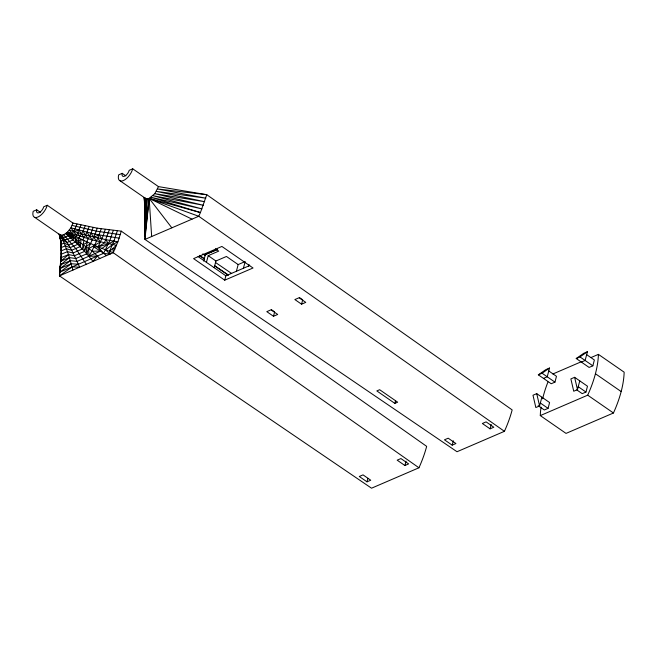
<?xml version="1.0" encoding="UTF-8"?>
<svg xmlns="http://www.w3.org/2000/svg" width="657" height="657" viewBox="0 0 657 657"><rect width="100%" height="100%" fill="white"/><g stroke="black" fill="none" stroke-linecap="round" stroke-linejoin="round"><path stroke-width="0.99" d="M47.238 205.263A10.684 5.092 -55.3 0 1 37.925 217.024A10.684 5.092 -55.3 0 1 33.203 211.299L36.71 209.788A5.338 2.546 -55.3 0 0 39.075 212.654A5.338 2.546 -55.3 0 0 43.732 206.774L47.238 205.263L72.976 223.068L97.187 228.168L121.29 231.157L426.664 446.366A87.915 41.925 -55.3 0 1 418.944 467.784L371.534 488.2L59.45 275.883L60.912 257.708L60.961 241.833M121.29 231.157L117.907 241.751L113.242 252.715L59.45 275.883L60.608 263.391M158.46 186.604L154.789 193.675L149.155 198.373L144.992 236.438L144.869 197.946L145.953 198.71L144.942 239.419L457.017 451.737L504.428 431.321A87.915 41.925 -55.3 0 0 512.156 409.902L206.774 194.694L158.46 186.604L132.722 168.8L129.215 170.311A5.338 2.546 -55.3 0 1 124.559 176.191A5.338 2.546 -55.3 0 1 122.202 173.333L118.687 174.836A10.684 5.092 -55.3 0 0 123.409 180.56A10.684 5.092 -55.3 0 0 132.722 168.8M145.534 218.075L145.205 233.358L145.534 230.517M145.583 216.038L145.953 198.71L120.215 180.905M61.413 241.242L61.438 245.299M144.992 236.438L147.414 198.857L149.155 198.373L200.426 212.572L206.774 194.694L157.631 188.97L205.797 198.176L156.374 191.384L204.664 201.707L154.789 193.675L203.391 205.288L152.966 195.687L201.978 208.918L151.044 197.289L200.426 212.572L198.734 216.26L144.942 239.419L149.155 198.373L198.734 216.26L504.428 431.321M61.208 261.314L61.413 258.669L61.052 261.568M76.992 224.062L74.914 229.03L70.841 236.077L68.082 235.748L65.782 236.98L60.707 238.154L59.376 234.409L61.142 243.722L61.085 250.892L66.488 248.748L71.58 250.301L80.121 246.621L81.181 239.222L78.323 241.48L77.789 244.33L70.069 247.656L65.371 245.907L61.076 247.59L60.469 235.173L59.376 234.409L60.863 240.881M61.257 261.067L61.421 259.129M81.025 224.998L75.957 236.619L75.424 242.096L84.63 251.352L93.072 261.404L97.392 256.025L103.592 253.331L109.883 254.169L109.481 251.36L113.916 241.127L117.307 230.812M61.413 258.669L61.134 260.993L61.487 259.055M60.814 263.498L60.214 268.434L71.317 263.753L78.405 264.27L97.392 256.025L99.798 258.513M61.429 251.639L61.027 254.267L67.548 251.647L73.034 252.994L82.396 248.962L83.915 240.536M73.839 235.502L73.017 239.92L66.94 242.54L63.006 240.413L60.469 235.173L34.722 217.368M63.006 240.413L67.86 239.189L70.562 237.801L70.841 236.077L69.601 233.268L66.521 232.956L68.082 235.748L75.424 242.096L68.525 245.069L64.214 243.131L63.006 240.413L60.887 241.218L59.015 233.949M61.429 254.842L60.912 257.708L68.566 254.596L74.446 255.737L84.63 251.352L87.43 242.195L83.152 244.749L66.521 232.956M61.405 257.725L60.74 261.223L69.535 257.601L75.818 258.538L86.823 253.799C88.867 244.659 94.633 237.087 97.187 228.168M85.065 225.877C84.08 231.675 78.717 235.567 78.323 241.48L80.121 246.621M72.902 270.093L68.566 254.596L64.214 243.131L61.011 244.371L61.019 241.743M60.025 270.438L59.508 272.901L60.731 264.171L60.091 266.652M59.721 269.822L60.838 264.812L60.214 268.434L70.455 260.657L77.132 261.379L100.595 251.097L106.524 255.614M203.67 261.075L205.378 254.546L217.541 249.307M206.438 262.365L208.203 255.655L218.724 251.13L215.381 248.814M214.166 267.703L215.923 261.001L226.443 256.468L238.163 264.574L244.297 261.929M224.727 280.178L253.027 267.999L221.885 246.449L193.585 258.628L224.727 280.178L225.877 275.809L249.693 265.551M236.397 271.275L238.163 264.574M243.418 268.253L245.176 261.552M248.502 266.266L248.987 264.401M273.493 316.28L277.697 314.465L271.004 309.833L266.799 311.648L273.493 316.28L274.634 311.903L271.292 309.587M301.555 304.191L305.768 302.376L299.075 297.752L294.862 299.559L301.555 304.191L302.705 299.822L299.354 297.506M367.008 481.827L370.745 480.218L363.025 474.871L359.28 476.489L367.008 481.827L367.92 478.329M394.857 403.39L397.657 402.183L379.639 389.716L376.831 390.923L394.857 403.39L395.539 400.762M404.893 465.517L408.638 463.899L400.918 458.561L397.173 460.171L404.893 465.517L406.042 461.14M452.18 445.15L455.925 443.541L448.205 438.203L444.461 439.812L452.18 445.15L453.33 440.781M490.073 428.84L493.818 427.222L486.098 421.884L482.353 423.494L490.073 428.84L491.222 424.463M538.149 405.697L544.333 409.976L548.069 408.367L549.597 402.536L536.728 393.633L532.991 395.243L535.841 407.545L539.586 405.936L541.877 397.189M548.759 370.959L556.479 376.305L554.951 382.136L551.207 383.745L538.338 374.843L545.778 369.661L549.523 368.043L547.232 376.79L543.487 378.399M576.813 389.921L582.217 393.658L585.962 392.048L587.489 386.217L574.62 377.315L570.876 378.925L573.733 391.235L577.47 389.617L579.77 380.879M586.652 354.649L594.371 359.987L592.844 365.818L589.099 367.427L576.23 358.525L583.671 353.343L587.415 351.733L585.124 360.471L581.379 362.089M113.3 230.402L109.908 240.446L103.592 253.331L98.098 246.884L82.79 240.01L67.482 232.151L63.672 234.836L60.469 235.173C69.79 243.517 74.455 255.992 79.628 267.194L72.139 266.898L59.861 272.129L71.317 263.753M109.292 229.934L104.389 242.942L98.098 246.884L93.754 246.95L100.595 251.097L92.415 251.196L83.152 244.749L84.63 251.352M105.26 229.408L103.19 235.699L98.098 246.884L100.595 251.097M101.227 228.817C97.753 238.22 94.066 247.763 88.958 256.287L97.392 256.025L92.415 251.196M93.146 227.462L91.077 233.194L86.625 241.825M89.106 226.698L87.036 232.241L82.79 240.01M109.883 254.169L105.703 249.939L112.478 244.634L117.907 241.751L113.916 241.127L108.446 243.821L98.098 246.884L109.481 251.36L116.494 245.381L92.144 239.912L67.482 232.151L70.89 227.848L72.976 223.068M61.298 259.729L60.74 261.223L68.566 254.596M61.076 247.59L61.421 246.802M70.455 260.657L60.51 264.796L61.002 263.958M69.601 233.268L68.082 235.748L65.56 233.752M60.51 264.796L69.535 257.601M59.45 275.883L72.139 266.898L78.405 264.27M101.909 248.445L108.446 243.821L105.876 239.69L85.574 234.984L69.297 230.139L72.245 233.793M90.461 243.575L86.083 246.621L86.823 253.799M538.338 374.843L542.082 373.225L549.523 368.043M576.23 358.525L579.975 356.915L587.415 351.733M70.562 237.801L73.338 237.875L75.957 236.619M78.955 238.13L75.678 239.567L77.789 244.33M216.268 250.038L205.378 254.546M552.857 373.989L581.675 361.58M590.971 357.572L598.412 354.369L624.15 372.182A87.915 41.925 -55.3 0 1 613.441 413.007L566.03 433.398L540.292 415.594A87.915 41.925 -55.3 0 1 541.048 407.069M540.292 415.594L587.703 395.177A87.915 41.925 -55.3 0 0 598.412 354.369M76.499 235.239L70.89 227.848L91.077 233.194L93.721 237.054L99.158 234.919L119.18 238.171M73.362 231.436L78.947 230.155L83.924 237.571M145.953 198.71L147.414 198.857M120.305 234.639L96.292 231.1L72.147 225.433M113.916 241.127L105.876 239.69M91.077 233.194L99.158 234.919L101.835 238.877M114.934 249.036L112.988 248.371L113.242 252.715L418.944 467.784M109.481 251.36L113.242 252.715M151.66 236.52L149.155 198.373L192.008 219.151M61.758 237.76L65.306 240.068M199.383 255.343L204.483 258.809M214.667 265.724L228.25 274.946M202.824 253.865L205.37 255.598M215.545 262.521L231.65 273.484M199.449 255.548L204.541 259.006M214.708 265.937L228.275 275.168M579.975 356.915L592.844 365.818M595.431 373.751L621.169 391.564M578.242 386.71L585.962 392.048M587.703 395.177L613.449 412.982M542.082 373.225L554.951 382.136M540.35 403.02L548.069 408.367M122.202 173.333L125.873 175.871M208.203 255.655L215.923 261.001M198.077 256.575L225.877 275.809M36.71 209.788L40.389 212.334M63.672 234.836L75.785 248.617L86.346 264.303M60.707 238.154L60.091 237.522L60.887 241.218M149.155 198.373L171.838 227.839M61.93 235.321L63.639 237.662M82.987 231.231L88.038 238.77M87.036 232.241L92.144 239.912M77.427 232.677L79.817 236.306M93.721 237.054L96.234 240.988M97.778 237.998L100.324 241.998L88.638 248.683L88.958 256.287M71.72 234.385L73.338 237.875M59.73 234.606L60.239 236.274M574.62 377.315L577.47 389.617M536.728 393.633L539.586 405.936M144.359 197.782L144.918 203.736M60.682 240.626L61.011 244.371M144.269 197.823L144.901 207.858M145.213 212.876L145.525 217.894M144.285 197.626L144.852 206.717M145.222 212.778L145.534 217.837M144.269 197.634L145.534 229.17M144.869 197.946L145.534 228.176M542.633 398.783A87.915 41.925 -55.3 0 1 547.93 382.029"/></g></svg>
